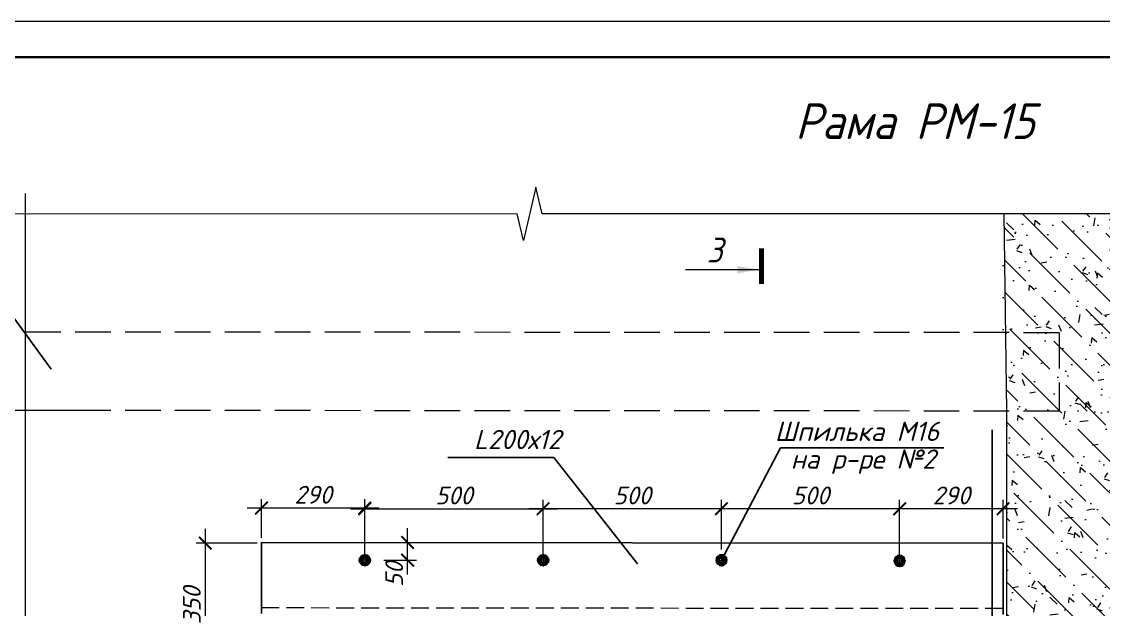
# Model space of a CAD drawing. Header units: millimetres. Extents: x 749182 to 2267578, y 70462 to 311449.
# Drawn here: x 2209202 to 2212236, y 199648 to 201297 of the extents above; entities that cross this region are included whole.
import ezdxf

# ---------------------------------------------------------------- set-up
doc = ezdxf.new("R2010")
doc.units = ezdxf.units.MM
doc.linetypes.add('ГОСТ 2.303 4', pattern=[7, 5, -2, 0])
doc.linetypes.add('осеваяX2', pattern=[4, 2.5, -0.5, 0.5, -0.5])
doc.layers.get('Defpoints').update_dxf_attribs({"color": 255})
for name, color, linetype, lineweight in [('1Стены', 252, 'Continuous', 25), ('Оси', 165, 'осеваяX2', 13), ('Размер', 7, 'Continuous', 13), ('штрих', 8, 'Continuous', 5), ('штриховка кирпич', 42, 'Continuous', 5)]:
    doc.layers.add(name, color=color, linetype=linetype, lineweight=lineweight)
doc.layers.add('CS_UNPLOTTED', color=254, linetype='Continuous', plot=False)
doc.layers.add('металл', color=124, linetype='Continuous')
doc.layers.add('Текст', color=7, linetype='Continuous')
doc.styles.add('GOST', font='', dxfattribs={"width": 0.8, "oblique": 10})
doc.styles.add('GOST 2.304_new', font='isocpeur.ttf', dxfattribs={"width": 0.9, "oblique": 15})
doc.styles.add('М2', font='isocpeui.ttf')
doc.styles.get('GOST').set_extended_font_data('GOST type A')
doc.dimstyles.new('SPDS', dxfattribs={"dimscale": 25, "dimtxt": 2.5, "dimasz": 1.77, "dimexe": 1.25, "dimexo": 0.625, "dimtad": 1, "dimdec": 0, "dimrnd": 0.001, "dimtxsty": 'GOST 2.304_new', "dimblk": 'ARCHTICK', "dimcen": 2.5, "dimdle": 2, "dimclrt": 256, "dimazin": 2, "dimtfac": 0.75, "dimtdec": 0, "dimtmove": 1, "dimatfit": 3, "dimfxl": 0, "dimtolj": 1, "dimlwd": 9, "dimlwe": 9, "dimarcsym": 0})
doc.dimstyles.new('SPDS 1_20', dxfattribs={"dimscale": 20, "dimtxt": 2.5, "dimasz": 1.77, "dimexe": 1.25, "dimexo": 0.625, "dimtad": 1, "dimdec": 0, "dimrnd": 0.001, "dimtxsty": 'М2', "dimblk": 'ARCHTICK', "dimcen": 2.5, "dimdle": 2, "dimclrt": 256, "dimadec": 0, "dimazin": 2, "dimtfac": 0.75, "dimtdec": 0, "dimtmove": 1, "dimatfit": 3, "dimfxl": 0, "dimtolj": 1, "dimlwd": 9, "dimlwe": 9, "dimarcsym": 0})

# ---------------------------------------------------------------- blocks, each defined once
blk = doc.blocks.new('м16')
at = {"layer": 'металл', "lineweight": 30, "ltscale": 20}
for p, q in [((-11, 6.4), (0, 12.7)), ((-11, -6.4), (-11, 6.4)), ((0, 12.7), (11, 6.4)), ((11, 6.4), (11, -6.4)), ((0, -12.7), (-11, -6.4)), ((11, -6.4), (0, -12.7))]:
    blk.add_line(p, q, dxfattribs=at)
blk.add_circle((0, 0), 15, dxfattribs=at)
for radius, start, end in [(10.4, 0, 180), (10.4, 180, 0), (6.92, 0, 180), (6.92, 180, 0)]:
    blk.add_arc((0, 0), radius, start, end, dxfattribs=at)
at = {"layer": 'металл', "linetype": 'Continuous', "lineweight": 25, "ltscale": 20}
blk.add_arc((0, 0), 8, 255, 165, dxfattribs=at)
at = {"layer": 'Оси', "ltscale": 20}
for p, q in [((17, 0), (-17.3, 0)), ((0, 17.3), (0, -17.3))]:
    blk.add_line(p, q, dxfattribs=at)
blk = doc.blocks.new('_ArchTick')
at = {"color": 0, "linetype": 'ByBlock', "const_width": 0.15}
blk.add_lwpolyline([(-0.5, -0.5), (0.5, 0.5)], dxfattribs=at)
blk = doc.blocks.new('*D1410')
at = {"color": 0, "lineweight": 9, "ltscale": 20, "transparency": 16777216}
for p, q in [((2211664.2, 199796.9), (2211664.2, 199955.5)), ((2211954.4, 199846.9), (2211954.4, 199955.5)), ((2211994.4, 199930.5), (2211624.2, 199930.5))]:
    blk.add_line(p, q, dxfattribs=at)
at = {"layer": 'Defpoints', "color": 0, "lineweight": 20, "ltscale": 20, "transparency": 16777216}
for p in [(2211664.2, 199930.5), (2211954.4, 199834.4), (2211664.2, 199784.4)]:
    blk.add_point(p, dxfattribs=at)
at = {"color": 0, "lineweight": 9, "ltscale": 20, "transparency": 16777216, "xscale": 35.4, "yscale": 35.4, "zscale": 35.4, "rotation": 180}
blk.add_blockref('_ArchTick', (2211664.2, 199930.5), dxfattribs=at)
at = {"color": 0, "lineweight": 9, "ltscale": 20, "transparency": 16777216, "xscale": 35.4, "yscale": 35.4, "zscale": 35.4}
blk.add_blockref('_ArchTick', (2211954.4, 199930.5), dxfattribs=at)
at = {"ltscale": 20, "transparency": 16777216, "insert": (2211809.3, 199968), "char_height": 50, "attachment_point": 5, "style": 'М2'}
blk.add_mtext('\\A1;290', dxfattribs=at)
blk = doc.blocks.new('*D1402')
at = {"color": 0, "lineweight": 9, "ltscale": 20, "transparency": 16777216}
for p, q in [((2211164.4, 199816.2), (2211164.4, 199955.5)), ((2211664.2, 199892.2), (2211664.2, 199955.5)), ((2211704.2, 199930.5), (2211124.4, 199930.5))]:
    blk.add_line(p, q, dxfattribs=at)
at = {"layer": 'Defpoints', "color": 0, "lineweight": 20, "ltscale": 20, "transparency": 16777216}
for p in [(2211164.4, 199930.5), (2211664.2, 199879.7), (2211164.4, 199803.7)]:
    blk.add_point(p, dxfattribs=at)
at = {"color": 0, "lineweight": 9, "ltscale": 20, "transparency": 16777216, "xscale": 35.4, "yscale": 35.4, "zscale": 35.4, "rotation": 180}
blk.add_blockref('_ArchTick', (2211164.4, 199930.5), dxfattribs=at)
at = {"color": 0, "lineweight": 9, "ltscale": 20, "transparency": 16777216, "xscale": 35.4, "yscale": 35.4, "zscale": 35.4}
blk.add_blockref('_ArchTick', (2211664.2, 199930.5), dxfattribs=at)
at = {"ltscale": 20, "transparency": 16777216, "insert": (2211414.3, 199968), "char_height": 50, "attachment_point": 5, "style": 'М2'}
blk.add_mtext('\\A1;500', dxfattribs=at)
blk = doc.blocks.new('*D1403')
at = {"color": 0, "lineweight": 9, "ltscale": 20, "transparency": 16777216}
for p, q in [((2210164.1, 199890.7), (2210164.1, 199955.5)), ((2210664.3, 199798.9), (2210664.3, 199955.5)), ((2210124.1, 199930.5), (2210704.3, 199930.5))]:
    blk.add_line(p, q, dxfattribs=at)
at = {"layer": 'Defpoints', "color": 0, "lineweight": 20, "ltscale": 20, "transparency": 16777216}
for p in [(2210664.3, 199930.5), (2210164.1, 199878.2), (2210664.3, 199786.4)]:
    blk.add_point(p, dxfattribs=at)
at = {"color": 0, "lineweight": 9, "ltscale": 20, "transparency": 16777216, "xscale": 35.4, "yscale": 35.4, "zscale": 35.4, "rotation": 180}
blk.add_blockref('_ArchTick', (2210164.1, 199930.5), dxfattribs=at)
at = {"color": 0, "lineweight": 9, "ltscale": 20, "transparency": 16777216, "xscale": 35.4, "yscale": 35.4, "zscale": 35.4}
blk.add_blockref('_ArchTick', (2210664.3, 199930.5), dxfattribs=at)
at = {"ltscale": 20, "transparency": 16777216, "insert": (2210414.2, 199968), "char_height": 50, "attachment_point": 5, "style": 'М2'}
blk.add_mtext('\\A1;500', dxfattribs=at)
blk = doc.blocks.new('*D1404')
at = {"color": 0, "lineweight": 9, "ltscale": 20, "transparency": 16777216}
for p, q in [((2210664.3, 199876.1), (2210664.3, 199955.5)), ((2211164.4, 199888.7), (2211164.4, 199955.5)), ((2211204.4, 199930.5), (2210624.3, 199930.5))]:
    blk.add_line(p, q, dxfattribs=at)
at = {"layer": 'Defpoints', "color": 0, "lineweight": 20, "ltscale": 20, "transparency": 16777216}
for p in [(2210664.3, 199930.5), (2210664.3, 199863.6), (2211164.4, 199876.2)]:
    blk.add_point(p, dxfattribs=at)
at = {"color": 0, "lineweight": 9, "ltscale": 20, "transparency": 16777216, "xscale": 35.4, "yscale": 35.4, "zscale": 35.4, "rotation": 180}
blk.add_blockref('_ArchTick', (2210664.3, 199930.5), dxfattribs=at)
at = {"color": 0, "lineweight": 9, "ltscale": 20, "transparency": 16777216, "xscale": 35.4, "yscale": 35.4, "zscale": 35.4}
blk.add_blockref('_ArchTick', (2211164.4, 199930.5), dxfattribs=at)
at = {"ltscale": 20, "transparency": 16777216, "insert": (2210914.4, 199968), "char_height": 50, "attachment_point": 5, "style": 'М2'}
blk.add_mtext('\\A1;500', dxfattribs=at)
blk = doc.blocks.new('*D1405')
at = {"color": 0, "lineweight": 9, "ltscale": 20, "transparency": 16777216}
for p, q in [((2209874.5, 199848.9), (2209874.5, 199957.5)), ((2210164.1, 199798.9), (2210164.1, 199957.5)), ((2210204.1, 199932.5), (2209834.5, 199932.5))]:
    blk.add_line(p, q, dxfattribs=at)
at = {"layer": 'Defpoints', "color": 0, "lineweight": 20, "ltscale": 20, "transparency": 16777216}
for p in [(2209874.5, 199932.5), (2209874.5, 199836.4), (2210164.1, 199786.4)]:
    blk.add_point(p, dxfattribs=at)
at = {"color": 0, "lineweight": 9, "ltscale": 20, "transparency": 16777216, "xscale": 35.4, "yscale": 35.4, "zscale": 35.4, "rotation": 180}
blk.add_blockref('_ArchTick', (2209874.5, 199932.5), dxfattribs=at)
at = {"color": 0, "lineweight": 9, "ltscale": 20, "transparency": 16777216, "xscale": 35.4, "yscale": 35.4, "zscale": 35.4}
blk.add_blockref('_ArchTick', (2210164.1, 199932.5), dxfattribs=at)
at = {"ltscale": 20, "transparency": 16777216, "insert": (2210019.3, 199970), "char_height": 50, "attachment_point": 5, "style": 'М2'}
blk.add_mtext('\\A1;290', dxfattribs=at)
blk = doc.blocks.new('*D1417')
at = {"layer": 'Defpoints', "color": 0, "lineweight": 20, "ltscale": 100, "transparency": 16777216}
for p in [(2210205.1, 199836.1), (2210284.1, 199836.1), (2210205.1, 199786.5)]:
    blk.add_point(p, dxfattribs=at)
at = {"layer": 'Размер', "color": 0, "lineweight": 9, "ltscale": 100, "transparency": 16777216}
for p, q in [((2210284.1, 199746.5), (2210284.1, 199876.1)), ((2210217.6, 199836.1), (2210309.1, 199836.1)), ((2210217.6, 199786.5), (2210309.1, 199786.5))]:
    blk.add_line(p, q, dxfattribs=at)
at = {"layer": 'Размер', "color": 0, "lineweight": 9, "ltscale": 100, "transparency": 16777216, "xscale": 35.4, "yscale": 35.4, "zscale": 35.4}
for p, rotation in [((2210284.1, 199836.1), 90), ((2210284.1, 199786.5), 270)]:
    blk.add_blockref('_ArchTick', p, dxfattribs=dict(at, rotation=rotation))
at = {"layer": 'Размер', "ltscale": 100, "transparency": 16777216, "insert": (2210246.6, 199746.5), "char_height": 50, "attachment_point": 5, "rotation": 90, "style": 'М2'}
blk.add_mtext('\\A1;50', dxfattribs=at)
blk = doc.blocks.new('*D1416')
at = {"color": 0, "lineweight": 9, "ltscale": 20, "transparency": 16777216}
for p, q in [((2209716.6, 199874.4), (2209716.6, 199444.2)), ((2209862, 199834.4), (2209691.6, 199834.4)), ((2209789.2, 199484.2), (2209691.6, 199484.2))]:
    blk.add_line(p, q, dxfattribs=at)
at = {"layer": 'Defpoints', "color": 0, "lineweight": 20, "ltscale": 20, "transparency": 16777216}
for p in [(2209874.5, 199834.4), (2209716.6, 199484.2), (2209801.7, 199484.2)]:
    blk.add_point(p, dxfattribs=at)
at = {"color": 0, "lineweight": 9, "ltscale": 20, "transparency": 16777216, "xscale": 35.4, "yscale": 35.4, "zscale": 35.4}
for p, rotation in [((2209716.6, 199834.4), 90), ((2209716.6, 199484.2), 270)]:
    blk.add_blockref('_ArchTick', p, dxfattribs=dict(at, rotation=rotation))
at = {"ltscale": 20, "transparency": 16777216, "insert": (2209679.1, 199659.3), "char_height": 50, "attachment_point": 5, "rotation": 90, "style": 'М2'}
blk.add_mtext('\\A1;350', dxfattribs=at)
blk = doc.blocks.new('*U713')
at = {"color": 44, "lineweight": 20, "ltscale": 10}
blk.add_line((594, 420), (0, 420), dxfattribs=at)
at = {"color": 137, "lineweight": 35, "ltscale": 10}
blk.add_line((589, 415), (20, 415), dxfattribs=at)
at = {"color": 44, "lineweight": 13, "style": 'GOST', "oblique": 10, "width": 0.8}
for tag in ['ФОРМАТВЕРТ', 'ФОРМАТГОРИЗ']:
    blk.add_attdef(tag, (542.98, 1.6), '', height=2, dxfattribs=at)

msp = doc.modelspace()

# ---------------------------------------------------------------- hatches: boundary and pattern name
at = {"layer": 'штрих', "ltscale": 100}
h = msp.add_hatch(dxfattribs=at)
h.set_pattern_fill('AR-CONC', color=256, angle=-90)
h.set_pattern_definition([(320, (-39657371.8, -1314238.17), (-15.93908554, -182.184669), [19.05, -209.55]), (265, (-39657371.8, -1314238.17), (191.0568452, 35.2434214), [15.24, -167.6405842]), (10.4514447, (-39657373.12, -1314253.35), (175.1177519, -146.9412471), [16.1900088, -178.0902446]), (316.1842, (-39657321, -1314238.17), (-42.0423279, -271.0790409), [28.575, -314.325]), (6.6355576, (-39657324.5, -1314260.76), (247.4261246, -237.404134), [24.2850231, -267.1356082]), (261.1841512, (-39657321, -1314238.17), (247.4261246, -237.404134), [22.859967, -251.459732]), (291, (-39657333.7, -1314263.57), (-102.2651982, -151.61439127), [19.05, -209.55]), (236, (-39657333.7, -1314263.57), (184.1879661, -61.80202835), [15.24, -167.64]), (341.451445, (-39657342.22, -1314276.2), (81.9227689, -213.4164193), [16.1900088, -178.0899376]), (307.5, (-39657371.797, -1314238.17), (84.55503887, -3.08860325), [0, -165.608, 0, -170.18, 0, -168.275]), (277.5, (-39657371.8, -1314238.17), (100.18057482, -66.81966251), [0, -97.028, 0, -161.798, 0, -64.135]), (237.5, (-39657371.8, -1314181.53), (-5.72874399, -135.59059517), [0, -63.5, 0, -198.12, 0, -262.89]), (227.5, (-39657371.8, -1314156.13), (25.42649103, -148.1291814), [0, -82.55, 0, -131.572, 0, -186.69])])
h.paths.add_polyline_path([(2212443.8121, 200758.4631), (2211956.2184, 200758.389), (2211964.1547, 200204.5742), (2212111.5632, 200204.6117), (2212111.6157, 200204.3979), (2211964.1547, 200204.1223), (2211964.1547, 200009.2185), (2211964.6691, 200002.4015), (2211963.6403, 197244.5008), (2212121.6997, 197244.3267), (2212121.6158, 197024.3267), (2211954.1547, 197024.5742), (2211954.1547, 196658.9943), (2212443.7879, 196659.6509)])
h = msp.add_hatch(dxfattribs=at)
h.set_pattern_fill('ANSI36', color=256, scale=20, angle=-90)
h.set_pattern_definition([(315, (-39634055.74, -1321797.61), (123.47852166, -33.67596045), [158.75, -31.75, 0, -31.75])])
h.paths.add_polyline_path([(2212443.8412, 200758.4631), (2211956.2184, 200758.389), (2211964.1518, 200204.7776), (2212111.5633, 200204.651), (2212111.6158, 200204.5928), (2211964.1547, 200204.5742), (2211964.1547, 197244.6491), (2212121.6997, 197244.3267), (2212121.6159, 197024.589), (2211954.1547, 197024.5742), (2211954.1547, 196658.9943), (2212444.6437, 196659.6515)])
h = msp.add_hatch(dxfattribs=at)
h.set_pattern_fill('ANSI36', color=256, scale=20, angle=-90)
h.set_pattern_definition([(315, (-39634055.74, -1321099.784), (123.47852166, -33.67596045), [158.75, -31.75, 0, -31.75])])
h.paths.add_polyline_path([(2211954.1547, 200424.6529), (2211954.1547, 200700.2258), (2211954.1157, 200424.5004), (2212324.1157, 200424.5004), (2212324.1157, 200424.5117)])

# ---------------------------------------------------------------- linework, layer by layer
at = {"ltscale": 100}
for p, q in [((2209284.8921, 200322.5943), (2209179.8618, 200465.9184)), ((2211329.9836, 200102.0002), (2211164.6144, 199786.3919)), ((2211787.8563, 200102.0002), (2211329.9836, 200102.0002)), ((2210694.035, 200074.6947), (2210928.9429, 199776.3796))]:
    msp.add_line(p, q, dxfattribs=at)
at = {"color": 0, "ltscale": 20}
msp.add_lwpolyline([(2210397.4594, 200074.6947), (2210694.035, 200074.6947)], dxfattribs=at)
at = {"layer": '1Стены', "color": 0, "linetype": 'ГОСТ 2.303 4', "lineweight": 13, "ltscale": 20}
for p, q in [((2212111.6997, 200424.5928), (2209211.9602, 200426.3919)), ((2212111.6997, 200424.5928), (2212111.6158, 200204.5928)), ((2212111.6158, 200204.5928), (2209211.9602, 200206.3919))]:
    msp.add_line(p, q, dxfattribs=at)
at = {"layer": '1Стены', "color": 0, "linetype": 'ГОСТ 2.303 4', "lineweight": 13, "ltscale": 10}
msp.add_line((2211954.1705, 199650.4066), (2209874.3181, 199652.4019), dxfattribs=at)
at = {"layer": 'CS_UNPLOTTED', "ltscale": 20}
msp.add_line((2211924.1547, 200152.5258), (2211924.1547, 197327.6504), dxfattribs=at)
at = {"layer": 'металл', "color": 0, "ltscale": 20}
for p, q in [((2209874.3181, 199636.3919), (2209874.516, 199836.3868)), ((2211954.3522, 199834.3868), (2209874.516, 199836.3868)), ((2211954.1547, 199634.3966), (2211954.3522, 199834.3964))]:
    msp.add_line(p, q, dxfattribs=at)
at = {"layer": 'Размер', "ltscale": 100}
for p, q in [((2211956.2184, 200758.389), (2211964.1547, 200204.5742)), ((2211964.1547, 200204.5742), (2211964.1547, 197244.3868))]:
    msp.add_line(p, q, dxfattribs=at)
at = {"layer": 'Размер', "linetype": 'Continuous', "ltscale": 20}
for p, q in [((2211269.5114, 200601.3644), (2211063.889, 200601.3644)), ((2209368.2803, 200206.2949), (2209043.2671, 200206.2949))]:
    msp.add_line(p, q, dxfattribs=at)
at = {"layer": 'Размер', "color": 0, "linetype": 'Continuous', "ltscale": 20, "const_width": 14}
msp.add_lwpolyline([(2211276.5114, 200661.3644), (2211276.5114, 200561.3644)], dxfattribs=at)
at = {"layer": 'Размер', "linetype": 'Continuous', "ltscale": 20}
msp.add_solid([(2211269.5114, 200601.3644), (2211209.4213, 200611.42), (2211209.4213, 200591.3088)], dxfattribs=at)
at = {"layer": 'штриховка кирпич', "linetype": 'Continuous', "ltscale": 20}
msp.add_lwpolyline([(2212466.2558, 200758.4666), (2210661.3326, 200758.1919), (2210643.7261, 200833.167), (2210608.9392, 200683.1174), (2210591.3327, 200758.0925), (2209170.3375, 200757.5017)], dxfattribs=at)
at = {"layer": 'штриховка кирпич', "color": 0, "linetype": 'Continuous', "ltscale": 15}
msp.add_lwpolyline([(2209211.9602, 200815.1403), (2209211.9602, 198985.1669), (2209155.7102, 198972.0419), (2209267.1417, 198945.7919), (2209211.9602, 198932.6669), (2209211.9602, 196978.3278)], dxfattribs=at)

# ---------------------------------------------------------------- block references
at = {"xscale": 20, "yscale": 20, "zscale": 20}
msp.add_blockref('*U713', (2207930.1424, 192897.2381), dxfattribs=at)
at = {"layer": 'Размер'}
for p in [(2210164.3181, 199786.3919), (2210664.432, 199786.3919)]:
    msp.add_blockref('м16', p, dxfattribs=at)
at = {"layer": 'Размер', "xscale": -1}
for p in [(2211164.4419, 199786.3919), (2211664.1547, 199784.3868)]:
    msp.add_blockref('м16', p, dxfattribs=at)

# ---------------------------------------------------------------- texts
at = {"color": 0, "ltscale": 20, "insert": (2210714.2241, 200151.9475), "char_height": 54, "width": 274.710988, "attachment_point": 3, "style": 'М2'}
msp.add_mtext('L{\\C1;200х12}', dxfattribs=at)
at = {"layer": 'Размер', "linetype": 'Continuous', "ltscale": 20, "style": 'GOST 2.304_new', "oblique": 15, "width": 0.9}
msp.add_text('3', height=70, dxfattribs=at).set_placement((2211123.2235, 200621.3644))
at = {"layer": 'Текст', "ltscale": 20, "style": 'М2'}
for s, p in [('Шпилька М16', (2211313.9035, 200120.8281)), ('на р-ре №2', (2211358.9227, 200043.0867))]:
    msp.add_text(s, height=54, dxfattribs=at).set_placement(p)
at = {"layer": 'Текст', "lineweight": 30, "ltscale": 20, "insert": (2212043.3162, 201067.9656), "char_height": 100, "attachment_point": 3, "style": 'GOST 2.304_new'}
msp.add_mtext_dynamic_manual_height_columns('Рама РМ-15', width=2286.67929, gutter_width=125, heights=[0], dxfattribs=at)

# ---------------------------------------------------------------- dimensions: what is measured, and where the dimension line sits
at = {"ltscale": 20}
for base, p1, p2, angle, picture, middle in [((2209874.516, 199932.5092), (2210164.1455, 199786.3919), (2209874.516, 199836.3868), 180, '*D1405', (2210019.3308, 199970.0092)), ((2210664.2594, 199930.5041), (2211164.4419, 199876.1954), (2210664.2594, 199863.5519), 180, '*D1404', (2210914.3506, 199968.0041)), ((2211164.4419, 199930.5041), (2211664.1547, 199879.6539), (2211164.4419, 199803.6775), 180, '*D1402', (2211414.2983, 199968.0041)), ((2211664.1547, 199930.5041), (2211954.3522, 199834.3964), (2211664.1547, 199784.3868), 180, '*D1410', (2211809.2535, 199968.0041)), ((2209716.6132, 199484.2226), (2209874.516, 199834.3868), (2209801.7156, 199484.2226), 90, '*D1416', (2209679.1132, 199659.3047))]:
    dim = msp.add_linear_dim(base=base, p1=p1, p2=p2, angle=angle, dimstyle='SPDS', override={"dimscale": 20, "dimtxsty": 'М2', "dimfxl": 1.25, "dimtfill": 0, "dimarcsym": 1}, dxfattribs=at)
    dim.commit()
    dim.dimension.update_dxf_attribs({"geometry": picture, "text_midpoint": middle})
dim = msp.add_linear_dim(base=(2210664.2594, 199930.5041), p1=(2210164.1455, 199878.2005), p2=(2210664.2594, 199786.3919), dimstyle='SPDS', override={"dimscale": 20, "dimtxsty": 'М2', "dimfxl": 1.25, "dimtfill": 0, "dimarcsym": 1}, dxfattribs=at)
dim.commit()
dim.dimension.update_dxf_attribs({"geometry": '*D1403', "text_midpoint": (2210414.2025, 199968.0041)})
at = {"layer": 'Размер', "ltscale": 100}
dim = msp.add_linear_dim(base=(2210284.1432, 199836.0961), p1=(2210205.0825, 199786.4503), p2=(2210205.0765, 199836.0961), angle=90, dimstyle='SPDS 1_20', override={"dimtxsty": 'М2'}, dxfattribs=at)
dim.commit()
dim.dimension.update_dxf_attribs({"geometry": '*D1417', "text_midpoint": (2210284.1432, 199746.4503), "dimtype": 160})

doc.saveas('drawing.dxf')
